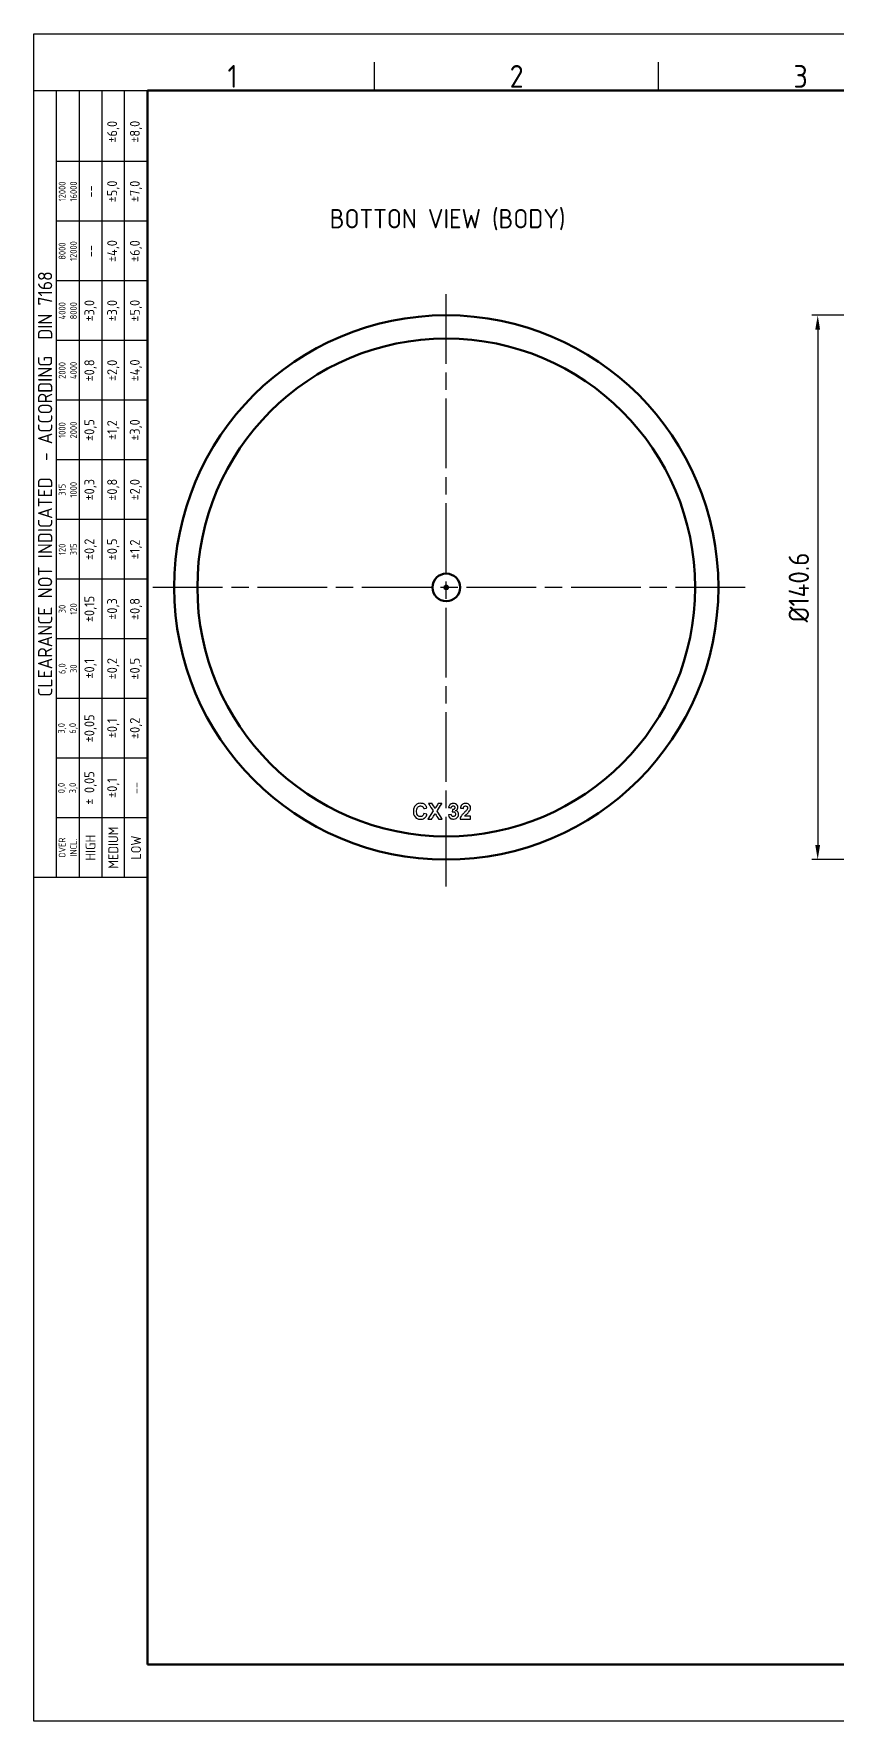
# Model space of a CAD drawing. Extents: x 0 to 616, y 0 to 436.
# Drawn here: x 0 to 207.3, y 0 to 435.9 of the extents above; entities that cross this region are included whole.
import ezdxf
from ezdxf.enums import TextEntityAlignment as Align

# ---------------------------------------------------------------- set-up
doc = ezdxf.new("R2010")
doc.units = 0
doc.header["$LTSCALE"] = 1.5
doc.linetypes.add('AM_ISO08W050', pattern=[18, 12, -1.5, 3, -1.5])
doc.layers.get('0').update_dxf_attribs({"linetype": 'CONTINUOUS'})
doc.layers.get('Defpoints').update_dxf_attribs({"linetype": 'CONTINUOUS'})
for name, color, linetype, lineweight in [('AM_0', 7, 'CONTINUOUS', 50), ('AM_5', 3, 'CONTINUOUS', 25), ('AM_7', 4, 'AM_ISO08W050', 25), ('AM_BOR', 7, 'CONTINUOUS', 50)]:
    doc.layers.add(name, color=color, linetype=linetype, lineweight=lineweight)
doc.layers.add('Camada 1', color=7, linetype='CONTINUOUS')
doc.layers.add('Layer 1', color=7, linetype='CONTINUOUS')
doc.styles.add('ACISOTS', font='isocp.shx', dxfattribs={"height": 1})
doc.styles.get("Standard").update_dxf_attribs({"font": 'ISOCP.SHX'})
doc.dimstyles.new('AM_ISO', dxfattribs={"dimtxt": 3.5, "dimasz": 2.5, "dimexe": 1, "dimexo": 1, "dimgap": 1.5, "dimtad": 1, "dimdsep": 46, "dimtxsty": 'Standard', "dimcen": 0, "dimclrd": 256, "dimclre": 256, "dimclrt": 2, "dimadec": 0, "dimazin": 2, "dimtp": 0.1, "dimtm": 0.1, "dimtfac": 0.71, "dimtdec": 3, "dimtmove": 0, "dimatfit": 3, "dimfxl": 1, "dimlwd": -1, "dimlwe": -1, "dimarcsym": 0})

# ---------------------------------------------------------------- blocks, each defined once
blk = doc.blocks.new('A3 ZTL')
for p, q in [((19.57, 280.82), (19.57, 9.78)), ((401.17, 280.82), (19.57, 280.82)), ((19.57, 9.78), (401.17, 9.78))]:
    blk.add_line(p, q)
at = {"layer": 'AM_BOR', "color": 135, "lineweight": 25}
for p, q in [((0, 0), (0, 290.61)), ((0, 290.61), (410.96, 290.61)), ((58.71, 280.82), (58.71, 285.71)), ((107.63, 280.82), (107.63, 285.71)), ((3.91, 145.3), (3.91, 280.82)), ((7.83, 280.82), (7.83, 145.3)), ((11.74, 280.82), (11.74, 145.3)), ((15.66, 145.3), (15.66, 280.82)), ((19.57, 268.59), (3.91, 268.59)), ((19.57, 258.32), (3.91, 258.32)), ((19.57, 248.04), (3.91, 248.04)), ((19.57, 237.77), (3.91, 237.77)), ((19.57, 227.5), (3.91, 227.5)), ((19.57, 217.22), (3.91, 217.22)), ((19.57, 206.95), (3.91, 206.95)), ((19.57, 196.67), (3.91, 196.67)), ((19.57, 186.4), (3.91, 186.4)), ((19.57, 176.13), (3.91, 176.13)), ((19.57, 165.85), (3.91, 165.85)), ((19.57, 155.58), (3.91, 155.58)), ((410.96, 0), (0, 0))]:
    blk.add_line(p, q, dxfattribs=at)
blk.add_lwpolyline([(19.57, 145.3), (0, 145.3), (0, 280.82), (19.57, 280.82)], close=True, dxfattribs=at)
at = {"layer": 'AM_BOR', "color": 135, "lineweight": 25, "style": 'ACISOTS'}
for s, p in [('1', (34.25, 283.27)), ('2', (83.17, 283.27)), ('3', (132.09, 283.27))]:
    blk.add_text(s, height=3.91, dxfattribs=at).set_placement(p, align=Align.MIDDLE)
at = {"layer": 'AM_BOR', "color": 135, "lineweight": 25, "attachment_point": 5, "rotation": 90}
for s, insert, char_height, width in [('±6,0', (13.7, 273.73), 1.712, 10.274), ('±8,0', (17.61, 273.73), 1.712, 10.274), ('12000\\P16000', (5.87, 263.45), 1.174, 10.274), ('±5,0', (13.7, 263.45), 1.712, 10.274), ('±7,0', (17.61, 263.45), 1.712, 10.274), ('--', (9.78, 263.45), 1.712, 10.274), ('8000\\P12000', (5.87, 253.18), 1.174, 10.274), ('--', (9.78, 253.18), 1.712, 10.274), ('±4,0', (13.7, 253.18), 1.712, 10.274), ('±6,0', (17.61, 253.18), 1.712, 10.274), ('{\\Fisocp.shx|c0;CLEARANCE NOT INDICATED  - ACCORDING  DIN 7168}', (1.96, 213.06), 2.4462, 135.5186), ('4000\\P8000', (5.87, 242.91), 1.174, 10.274), ('±3,0', (9.78, 242.91), 1.712, 10.274), ('±3,0', (13.7, 242.91), 1.712, 10.274), ('±5,0', (17.61, 242.91), 1.712, 10.274), ('2000\\P4000', (5.87, 232.63), 1.174, 10.274), ('±0,8', (9.78, 232.63), 1.712, 10.274), ('±2,0', (13.7, 232.63), 1.712, 10.274), ('±4,0', (17.61, 232.63), 1.712, 10.274), ('±0,5', (9.78, 222.36), 1.712, 10.274), ('±1,2', (13.7, 222.36), 1.712, 10.274), ('±3,0', (17.61, 222.36), 1.712, 10.274), ('1000\\P2000', (5.87, 222.36), 1.174, 10.274), ('315\\P1000', (5.87, 212.08), 1.174, 10.274), ('±0,3', (9.78, 212.08), 1.712, 10.274), ('±0,8', (13.7, 212.08), 1.712, 10.274), ('±2,0', (17.61, 212.08), 1.712, 10.274), ('±0,2', (9.78, 201.81), 1.712, 10.274), ('±0,5', (13.7, 201.81), 1.712, 10.274), ('120\\P315', (5.87, 201.81), 1.174, 10.274), ('±1,2', (17.61, 201.81), 1.712, 10.274), ('30\\P120', (5.87, 191.54), 1.174, 10.274), ('±0,15', (9.78, 191.54), 1.712, 10.274), ('±0,3', (13.7, 191.54), 1.712, 10.274), ('±0,8', (17.61, 191.54), 1.712, 10.274), ('6,0\\P30', (5.87, 181.26), 1.174, 10.274), ('±0,1', (9.78, 181.26), 1.712, 10.274), ('±0,2', (13.7, 181.26), 1.712, 10.274), ('±0,5', (17.61, 181.26), 1.712, 10.274), ('3,0\\P6,0', (5.87, 170.99), 1.174, 10.274), ('±0,05', (9.78, 170.99), 1.712, 10.274), ('±0,1', (13.7, 170.99), 1.712, 10.274), ('±0,2', (17.61, 170.99), 1.712, 10.274), ('± 0,05', (9.78, 160.71), 1.712, 10.274), ('0,0\\P3,0', (5.87, 160.71), 1.174, 10.274), ('\\pt4.69206;±0,1', (13.7, 160.71), 1.7123, 10.274), ('--', (17.61, 160.71), 1.712, 10.274), ('{\\Fisocp.shx|c0;OVER\\PINCL.}', (5.87, 150.44), 1.1742, 10.274), ('HIGH', (9.78, 150.44), 1.712, 10.274), ('MEDIUM', (13.7, 150.44), 1.712, 10.274), ('LOW', (17.61, 150.44), 1.712, 10.274)]:
    blk.add_mtext(s, dxfattribs=dict(at, insert=insert, char_height=char_height, width=width))
blk = doc.blocks.new('*D35')
at = {"layer": 'AM_5', "transparency": 16777216}
for p, q in [((247.51, 363.18), (201.04, 363.18)), ((202.54, 359.43), (202.54, 226.33)), ((249.01, 222.58), (201.04, 222.58))]:
    blk.add_line(p, q, dxfattribs=at)
for points in [[(201.91, 359.43), (203.16, 359.43), (202.54, 363.18)], [(201.91, 226.33), (203.16, 226.33), (202.54, 222.58)]]:
    blk.add_solid(points, dxfattribs=at)
at = {"layer": 'Defpoints', "color": 0, "transparency": 16777216}
for p in [(249.01, 363.18), (202.54, 222.58), (250.51, 222.58)]:
    blk.add_point(p, dxfattribs=at)
at = {"layer": 'AM_5', "color": 3, "transparency": 16777216, "insert": (197.66, 292.88), "char_height": 5.25, "attachment_point": 5, "rotation": 90}
blk.add_mtext('%%C140.6', dxfattribs=at)

msp = doc.modelspace()

# ---------------------------------------------------------------- linework, layer by layer
at = {"layer": 'AM_0'}
for radius in [70.3, 64.3, 3.572, 0.469]:
    msp.add_circle((106.576, 292.885), radius, dxfattribs=at)
at = {"layer": 'AM_7'}
for p, q in [((106.576, 215.657), (106.576, 370.113)), ((183.804, 292.885), (29.348, 292.885))]:
    msp.add_line(p, q, dxfattribs=at)
at = {"layer": 'Camada 1', "color": 7}
msp.add_open_spline([(107.123, 234.16), (107.123, 234.16), (107.853, 234.248), (107.853, 234.248), (107.853, 234.248), (107.877, 234.061), (107.939, 233.919), (108.042, 233.821), (108.042, 233.821), (108.144, 233.722), (108.267, 233.673), (108.412, 233.673), (108.412, 233.673), (108.568, 233.673), (108.699, 233.732), (108.806, 233.851), (108.806, 233.851), (108.912, 233.969), (108.965, 234.127), (108.965, 234.328), (108.965, 234.328), (108.965, 234.518), (108.915, 234.668), (108.812, 234.779), (108.812, 234.779), (108.71, 234.891), (108.586, 234.946), (108.439, 234.946), (108.439, 234.946), (108.343, 234.946), (108.227, 234.928), (108.092, 234.89), (108.092, 234.89), (108.092, 234.89), (108.176, 235.504), (108.176, 235.504), (108.176, 235.504), (108.38, 235.5), (108.536, 235.544), (108.643, 235.637), (108.643, 235.637), (108.751, 235.732), (108.805, 235.857), (108.805, 236.012), (108.805, 236.012), (108.805, 236.145), (108.765, 236.251), (108.686, 236.33), (108.686, 236.33), (108.608, 236.408), (108.502, 236.448), (108.372, 236.448), (108.372, 236.448), (108.243, 236.448), (108.133, 236.403), (108.042, 236.313), (108.042, 236.313), (107.95, 236.224), (107.894, 236.093), (107.875, 235.922), (107.875, 235.922), (107.875, 235.922), (107.179, 236.039), (107.179, 236.039), (107.179, 236.039), (107.228, 236.277), (107.3, 236.468), (107.398, 236.61), (107.398, 236.61), (107.495, 236.752), (107.632, 236.864), (107.806, 236.946), (107.806, 236.946), (107.981, 237.027), (108.177, 237.069), (108.393, 237.069), (108.393, 237.069), (108.764, 237.069), (109.061, 236.95), (109.285, 236.714), (109.285, 236.714), (109.469, 236.52), (109.562, 236.302), (109.562, 236.058), (109.562, 236.058), (109.562, 235.713), (109.373, 235.437), (108.995, 235.231), (108.995, 235.231), (109.221, 235.183), (109.401, 235.075), (109.536, 234.906), (109.536, 234.906), (109.671, 234.738), (109.739, 234.535), (109.739, 234.296), (109.739, 234.296), (109.739, 233.951), (109.612, 233.656), (109.36, 233.412), (109.36, 233.412), (109.108, 233.169), (108.794, 233.048), (108.418, 233.048), (108.418, 233.048), (108.061, 233.048), (107.766, 233.15), (107.531, 233.355), (107.531, 233.355), (107.297, 233.56), (107.161, 233.828), (107.123, 234.16)], degree=3, knots=[0, 0, 0, 0, 0.0357143, 0.0357143, 0.0357143, 0.0535714, 0.0714286, 0.0714286, 0.0714286, 0.0892857, 0.1071429, 0.1071429, 0.1071429, 0.125, 0.1428571, 0.1428571, 0.1428571, 0.1607143, 0.1785714, 0.1785714, 0.1785714, 0.1964286, 0.2142857, 0.2142857, 0.2142857, 0.2321429, 0.25, 0.25, 0.25, 0.2678571, 0.2857143, 0.2857143, 0.2857143, 0.3035714, 0.3214286, 0.3214286, 0.3214286, 0.3392857, 0.3571429, 0.3571429, 0.3571429, 0.375, 0.3928571, 0.3928571, 0.3928571, 0.4107143, 0.4285714, 0.4285714, 0.4285714, 0.4464286, 0.4642857, 0.4642857, 0.4642857, 0.4821429, 0.5, 0.5, 0.5, 0.5178571, 0.5357143, 0.5357143, 0.5357143, 0.5535714, 0.5714286, 0.5714286, 0.5714286, 0.5892857, 0.6071429, 0.6071429, 0.6071429, 0.625, 0.6428571, 0.6428571, 0.6428571, 0.6607143, 0.6785714, 0.6785714, 0.6785714, 0.6964286, 0.7142857, 0.7142857, 0.7142857, 0.7321429, 0.75, 0.75, 0.75, 0.7678571, 0.7857143, 0.7857143, 0.7857143, 0.8035714, 0.8214286, 0.8214286, 0.8214286, 0.8392857, 0.8571429, 0.8571429, 0.8571429, 0.875, 0.8928571, 0.8928571, 0.8928571, 0.9107143, 0.9285714, 0.9285714, 0.9285714, 0.9464286, 0.9642857, 0.9642857, 0.9642857, 0.9821429, 1, 1, 1, 1], dxfattribs=at)
at = {"layer": 'Layer 1', "color": 7}
for points, knots in [([(100.788, 234.527), (100.788, 234.527), (101.567, 234.28), (101.567, 234.28), (101.567, 234.28), (101.448, 233.845), (101.249, 233.522), (100.971, 233.31), (100.971, 233.31), (100.693, 233.1), (100.339, 232.994), (99.912, 232.994), (99.912, 232.994), (99.383, 232.994), (98.947, 233.175), (98.607, 233.536), (98.607, 233.536), (98.266, 233.898), (98.095, 234.392), (98.095, 235.019), (98.095, 235.019), (98.095, 235.682), (98.267, 236.197), (98.61, 236.565), (98.61, 236.565), (98.952, 236.932), (99.402, 237.115), (99.961, 237.115), (99.961, 237.115), (100.448, 237.115), (100.844, 236.971), (101.149, 236.683), (101.149, 236.683), (101.331, 236.513), (101.466, 236.268), (101.557, 235.949), (101.557, 235.949), (101.557, 235.949), (100.76, 235.758), (100.76, 235.758), (100.76, 235.758), (100.713, 235.965), (100.615, 236.129), (100.465, 236.249), (100.465, 236.249), (100.315, 236.368), (100.133, 236.428), (99.92, 236.428), (99.92, 236.428), (99.625, 236.428), (99.385, 236.322), (99.201, 236.109), (99.201, 236.109), (99.017, 235.898), (98.925, 235.554), (98.925, 235.079), (98.925, 235.079), (98.925, 234.575), (99.015, 234.216), (99.197, 234.003), (99.197, 234.003), (99.378, 233.788), (99.614, 233.682), (99.903, 233.682), (99.903, 233.682), (100.118, 233.682), (100.301, 233.749), (100.455, 233.886), (100.455, 233.886), (100.61, 234.021), (100.72, 234.236), (100.788, 234.527)], [0, 0, 0, 0, 0.0555556, 0.0555556, 0.0555556, 0.0833333, 0.1111111, 0.1111111, 0.1111111, 0.1388889, 0.1666667, 0.1666667, 0.1666667, 0.1944444, 0.2222222, 0.2222222, 0.2222222, 0.25, 0.2777778, 0.2777778, 0.2777778, 0.3055556, 0.3333333, 0.3333333, 0.3333333, 0.3611111, 0.3888889, 0.3888889, 0.3888889, 0.4166667, 0.4444444, 0.4444444, 0.4444444, 0.4722222, 0.5, 0.5, 0.5, 0.5277778, 0.5555556, 0.5555556, 0.5555556, 0.5833333, 0.6111111, 0.6111111, 0.6111111, 0.6388889, 0.6666667, 0.6666667, 0.6666667, 0.6944444, 0.7222222, 0.7222222, 0.7222222, 0.75, 0.7777778, 0.7777778, 0.7777778, 0.8055556, 0.8333333, 0.8333333, 0.8333333, 0.8611111, 0.8888889, 0.8888889, 0.8888889, 0.9166667, 0.9444444, 0.9444444, 0.9444444, 0.9722222, 1, 1, 1, 1]), ([(101.853, 233.062), (101.853, 233.062), (103.215, 235.141), (103.215, 235.141), (103.215, 235.141), (103.215, 235.141), (101.981, 237.048), (101.981, 237.048), (101.981, 237.048), (101.981, 237.048), (102.921, 237.048), (102.921, 237.048), (102.921, 237.048), (102.921, 237.048), (103.721, 235.767), (103.721, 235.767), (103.721, 235.767), (103.721, 235.767), (104.504, 237.048), (104.504, 237.048), (104.504, 237.048), (104.504, 237.048), (105.436, 237.048), (105.436, 237.048), (105.436, 237.048), (105.436, 237.048), (104.196, 235.112), (104.196, 235.112), (104.196, 235.112), (104.196, 235.112), (105.559, 233.062), (105.559, 233.062), (105.559, 233.062), (105.559, 233.062), (104.588, 233.062), (104.588, 233.062), (104.588, 233.062), (104.588, 233.062), (103.705, 234.44), (103.705, 234.44), (103.705, 234.44), (103.705, 234.44), (102.818, 233.062), (102.818, 233.062), (102.818, 233.062), (102.818, 233.062), (101.853, 233.062), (101.853, 233.062)], [0, 0, 0, 0, 0.0833333, 0.0833333, 0.0833333, 0.125, 0.1666667, 0.1666667, 0.1666667, 0.2083333, 0.25, 0.25, 0.25, 0.2916667, 0.3333333, 0.3333333, 0.3333333, 0.375, 0.4166667, 0.4166667, 0.4166667, 0.4583333, 0.5, 0.5, 0.5, 0.5416667, 0.5833333, 0.5833333, 0.5833333, 0.625, 0.6666667, 0.6666667, 0.6666667, 0.7083333, 0.75, 0.75, 0.75, 0.7916667, 0.8333333, 0.8333333, 0.8333333, 0.875, 0.9166667, 0.9166667, 0.9166667, 0.9583333, 1, 1, 1, 1]), ([(112.842, 233.772), (112.842, 233.772), (112.842, 233.062), (112.842, 233.062), (112.842, 233.062), (112.842, 233.062), (110.164, 233.062), (110.164, 233.062), (110.164, 233.062), (110.193, 233.33), (110.28, 233.584), (110.425, 233.824), (110.425, 233.824), (110.57, 234.065), (110.857, 234.383), (111.284, 234.78), (111.284, 234.78), (111.629, 235.101), (111.84, 235.319), (111.918, 235.433), (111.918, 235.433), (112.022, 235.59), (112.075, 235.746), (112.075, 235.9), (112.075, 235.9), (112.075, 236.07), (112.03, 236.201), (111.938, 236.293), (111.938, 236.293), (111.846, 236.385), (111.72, 236.43), (111.558, 236.43), (111.558, 236.43), (111.399, 236.43), (111.273, 236.382), (111.178, 236.287), (111.178, 236.287), (111.084, 236.19), (111.029, 236.03), (111.015, 235.808), (111.015, 235.808), (111.015, 235.808), (110.254, 235.884), (110.254, 235.884), (110.254, 235.884), (110.299, 236.304), (110.441, 236.606), (110.68, 236.79), (110.68, 236.79), (110.92, 236.972), (111.219, 237.064), (111.578, 237.064), (111.578, 237.064), (111.971, 237.064), (112.28, 236.958), (112.505, 236.746), (112.505, 236.746), (112.73, 236.533), (112.842, 236.27), (112.842, 235.954), (112.842, 235.954), (112.842, 235.775), (112.809, 235.604), (112.745, 235.442), (112.745, 235.442), (112.681, 235.28), (112.579, 235.11), (112.44, 234.933), (112.44, 234.933), (112.347, 234.815), (112.18, 234.645), (111.94, 234.424), (111.94, 234.424), (111.699, 234.203), (111.545, 234.056), (111.481, 233.983), (111.481, 233.983), (111.417, 233.911), (111.364, 233.84), (111.325, 233.772), (111.325, 233.772), (111.325, 233.772), (112.842, 233.772), (112.842, 233.772)], [0, 0, 0, 0, 0.047619, 0.047619, 0.047619, 0.0714286, 0.0952381, 0.0952381, 0.0952381, 0.1190476, 0.1428571, 0.1428571, 0.1428571, 0.1666667, 0.1904762, 0.1904762, 0.1904762, 0.2142857, 0.2380952, 0.2380952, 0.2380952, 0.2619048, 0.2857143, 0.2857143, 0.2857143, 0.3095238, 0.3333333, 0.3333333, 0.3333333, 0.3571429, 0.3809524, 0.3809524, 0.3809524, 0.4047619, 0.4285714, 0.4285714, 0.4285714, 0.452381, 0.4761905, 0.4761905, 0.4761905, 0.5, 0.5238095, 0.5238095, 0.5238095, 0.547619, 0.5714286, 0.5714286, 0.5714286, 0.5952381, 0.6190476, 0.6190476, 0.6190476, 0.6428571, 0.6666667, 0.6666667, 0.6666667, 0.6904762, 0.7142857, 0.7142857, 0.7142857, 0.7380952, 0.7619048, 0.7619048, 0.7619048, 0.7857143, 0.8095238, 0.8095238, 0.8095238, 0.8333333, 0.8571429, 0.8571429, 0.8571429, 0.8809524, 0.9047619, 0.9047619, 0.9047619, 0.9285714, 0.952381, 0.952381, 0.952381, 0.9761905, 1, 1, 1, 1])]:
    msp.add_open_spline(points, degree=3, knots=knots, dxfattribs=at)

# ---------------------------------------------------------------- block references
at = {"layer": 'AM_0', "lineweight": 0, "xscale": 1.5, "yscale": 1.5, "zscale": 1.5}
msp.add_blockref('A3 ZTL', (0, 0), dxfattribs=at)

# ---------------------------------------------------------------- texts
at = {"layer": 'AM_0'}
msp.add_text('BOTTON VIEW (BODY)', height=5, dxfattribs=at).set_placement((76.465, 385.643))

# ---------------------------------------------------------------- dimensions: what is measured, and where the dimension line sits
at = {"layer": 'AM_5'}
dim = msp.add_linear_dim(base=(202.538, 222.585), p1=(249.006, 363.185), p2=(250.506, 222.585), angle=90, text='%%C140.6', dimstyle='AM_ISO', override={"dimscale": 1.5, "dimclrt": 3, "dimadec": 2, "dimtp": 0, "dimtm": 0.12, "dimtdec": 2}, dxfattribs=at)
dim.commit()
dim.dimension.update_dxf_attribs({"geometry": '*D35', "text_midpoint": (197.663, 292.885)})

doc.saveas('drawing.dxf')
